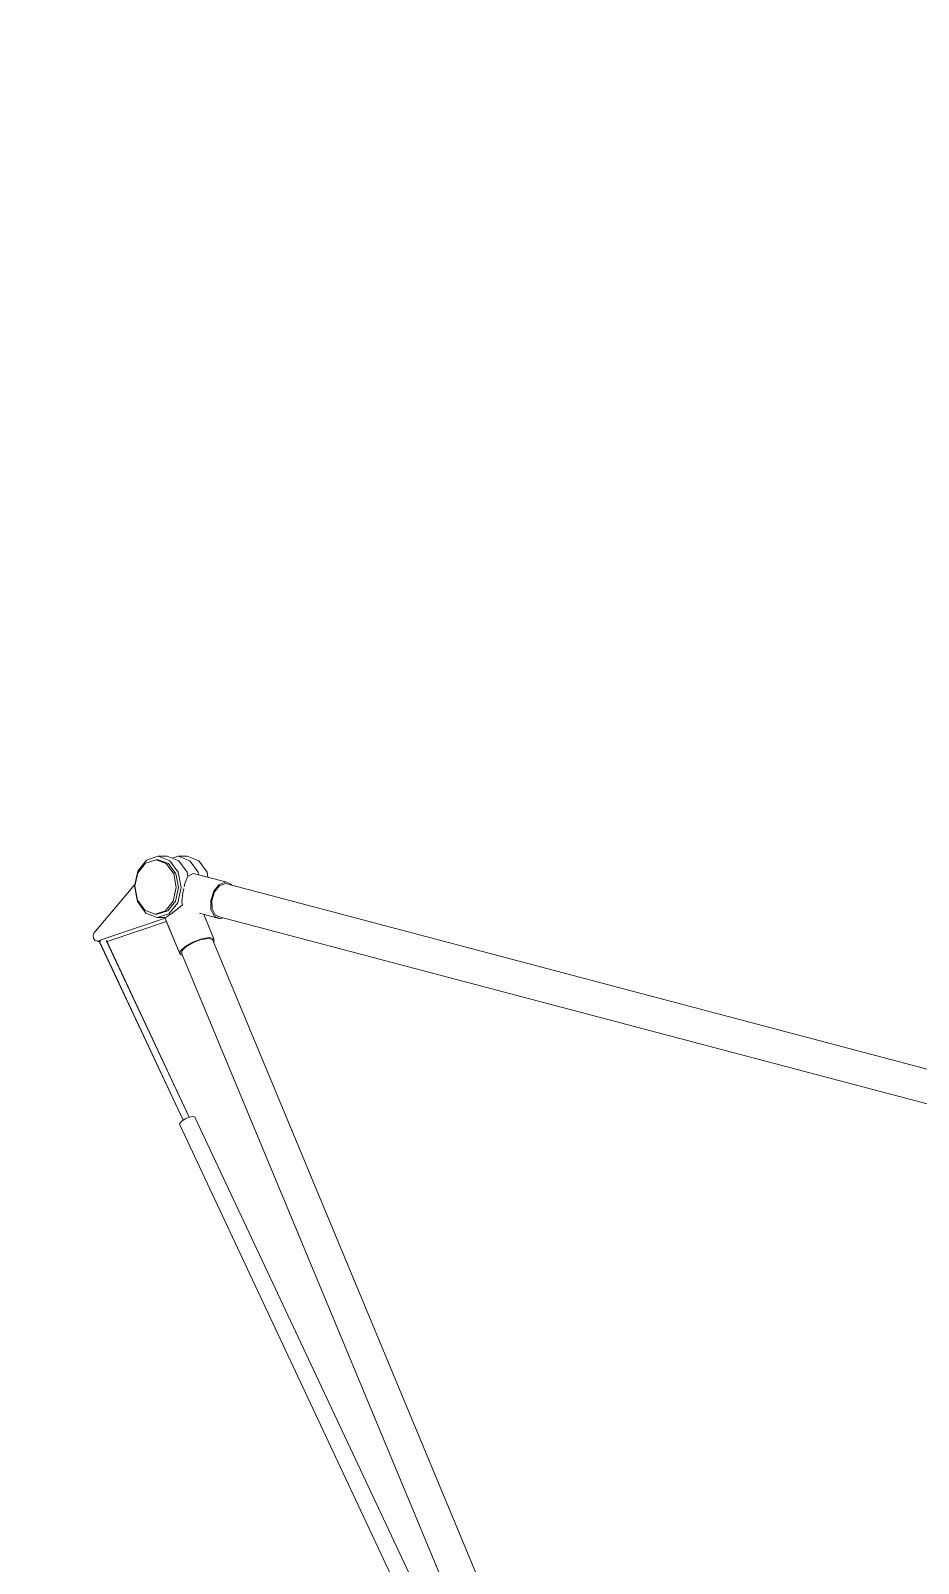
# Model space of a CAD drawing. Header units: millimetres. Extents: x 14397 to 67587, y -11631 to -8348.
# Drawn here: x 54576.1 to 54836.6, y -10581 to -10130.8 of the extents above; entities that cross this region are included whole.
import ezdxf

# ---------------------------------------------------------------- set-up
doc = ezdxf.new("R2010")
doc.units = ezdxf.units.MM
doc.header["$MEASUREMENT"] = 0
doc.linetypes.add('Wipeout_Contour', pattern=[1000, 0, -1000])
doc.layers.add('NewA-Ee_25_10-M_WallsInternal', color=7, linetype='Continuous')
doc.layers.add('NewA-Ee_40_20-M_GeneralFFAndEInternalMovable', color=7, linetype='Continuous')

# ---------------------------------------------------------------- blocks, each defined once
blk = doc.blocks.new('Section Elem_94_10', base_point=(69496.18, -115430.84))
at = {"color": 254, "linetype": 'Wipeout_Contour', "lineweight": 0, "ltscale": 7893286.550727231}
blk.add_wipeout([(58399.81, -8735.84), (54396.46, -8735.84), (54396.46, -11630.84), (54615.38, -11630.84), (54615.38, -11620.84), (54620.38, -11620.84), (54620.38, -10905.84), (54585.38, -10905.84), (54585.38, -10880.84), (54720.27, -10880.84), (54720.61, -10878.25), (54721.61, -10875.84), (54723.19, -10873.77), (54725.26, -10872.18), (54727.66, -10871.18), (54730.24, -10870.84), (54793.65, -10870.84), (54793.65, -10840.84), (54794.63, -10840.84), (54794.63, -10829.43), (54792.39, -10828.64), (54789.89, -10825.34), (54788.97, -10820.84), (54789.89, -10816.34), (54791.41, -10814.33), (54791.33, -10814.13), (54771.18, -10771.2), (54771.17, -10771.21), (54770.14, -10771.39), (54769.54, -10771.21), (54619.83, -10452.2), (54619.83, -10451.71), (54620.42, -10451.06), (54620.82, -10450.8), (54596.21, -10398.34), (54596.21, -10398.28), (54595.6, -10398.28), (54594.99, -10398.06), (54594.55, -10397.47), (54594.41, -10396.66), (54594.6, -10395.87), (54606.66, -10381.57), (54607.54, -10377.64), (54610.09, -10374.42), (54613.53, -10373.32), (54616.13, -10373.32), (54617.61, -10373.89), (54619.39, -10373.32), (54621.99, -10373.32), (54625.38, -10374.62), (54627.83, -10377.99), (54628.1, -10379.48), (54633.32, -10380.86), (54635, -10381.59), (54635.14, -10381.85), (54975.05, -10471.81), (54975.84, -10471.51), (54982.16, -10473.18), (54982.26, -10473.05), (54985.68, -10471.84), (54994.14, -10471.84), (54997.56, -10473.05), (55000.06, -10476.34), (55000.97, -10480.84), (55000.92, -10481.09), (55013.35, -10494.82), (55013.45, -10495.3), (55015.34, -10497.39), (55015.34, -10483.34), (55015.64, -10479.87), (55016.54, -10476.5), (55018.02, -10473.34), (55020.02, -10470.48), (55022.48, -10468.02), (55025.34, -10466.02), (55028.5, -10464.54), (55031.86, -10463.64), (55035.34, -10463.34), (55036.3, -10463.42), (55038.81, -10463.64), (55042.18, -10464.54), (55045.34, -10466.02), (55048.19, -10468.02), (55050.66, -10470.48), (55052.66, -10473.34), (55054.13, -10476.5), (55055.03, -10479.87), (55055.34, -10483.34), (55055.34, -10503.34), (55069.5, -10524.74), (55079.61, -10548.32), (55085.33, -10573.34), (54985.34, -10573.34), (54991.06, -10548.32), (55001.17, -10524.74), (55008.64, -10513.45), (55004.29, -10508.65), (55004.19, -10508.16), (55001.9, -10505.64), (55001.38, -10505.43), (54987.27, -10489.84), (54985.68, -10489.84), (54982.26, -10488.64), (54979.76, -10485.34), (54979.42, -10483.68), (54974.19, -10482.29), (54972.52, -10481.57), (54972.38, -10481.3), (54632.46, -10391.35), (54631.67, -10391.65), (54626.87, -10390.38), (54629.86, -10397.57), (54629.83, -10398.53), (54629.76, -10398.61), (54797.09, -10800.85), (54797.7, -10801.01), (54802.2, -10811.84), (54804.26, -10811.84), (54807.68, -10813.05), (54810.18, -10816.34), (54811.1, -10820.84), (54810.18, -10825.34), (54807.68, -10828.64), (54805.44, -10829.43), (54805.44, -10840.84), (54806.42, -10840.84), (54806.42, -10870.84), (54869.83, -10870.84), (54872.41, -10871.18), (54874.81, -10872.18), (54876.88, -10873.77), (54878.46, -10875.84), (54879.46, -10878.25), (54879.8, -10880.84), (55644.24, -10880.84), (55644.24, -10730.84), (57044.24, -10730.84), (57044.24, -9530.84), (58103.63, -9530.84), (58103.63, -11630.84), (58399.81, -11630.84)], dxfattribs=at).dxf.layer = 'NewA-Ee_25_10-M_WallsInternal'
at = {"color": 254, "linetype": 'Wipeout_Contour', "lineweight": 0, "ltscale": 556229.133629}
blk.add_wipeout([(54598.38, -10398.28), (54622.61, -10449.93), (54622.63, -10449.92), (54623.66, -10449.74), (54624.26, -10449.92), (54766.05, -10752.06), (54620.55, -10402.31), (54619.94, -10402.14), (54615.91, -10392.46), (54598.85, -10398.28)], dxfattribs=at).dxf.layer = 'NewA-Ee_25_10-M_WallsInternal'
blk = doc.blocks.new('Section Elem_105_10', base_point=(69496.18, -115430.84))
at = {"color": 254, "linetype": 'Wipeout_Contour', "lineweight": 0, "ltscale": 222862.336184}
blk.add_wipeout([(54620.42, -10451.06), (54770.13, -10770.07), (54771.15, -10769.42), (54621.44, -10450.4)], dxfattribs=at).dxf.layer = 'NewA-Ee_40_20-M_GeneralFFAndEInternalMovable'
at = {"color": 254, "linetype": 'Wipeout_Contour', "lineweight": 0, "ltscale": 222859.665237}
blk.add_wipeout([(54619.83, -10451.71), (54769.54, -10770.73), (54770.13, -10770.07), (54620.42, -10451.06)], dxfattribs=at).dxf.layer = 'NewA-Ee_40_20-M_GeneralFFAndEInternalMovable'
at = {"color": 254, "linetype": 'Wipeout_Contour', "lineweight": 0, "ltscale": 222858.948653}
blk.add_wipeout([(54619.83, -10451.71), (54619.83, -10452.2), (54769.54, -10771.21), (54769.54, -10770.73)], dxfattribs=at).dxf.layer = 'NewA-Ee_40_20-M_GeneralFFAndEInternalMovable'
at = {"color": 254, "linetype": 'Wipeout_Contour', "lineweight": 0, "ltscale": 223145.883061}
blk.add_wipeout([(54630.22, -10390.5), (54631.75, -10391.16), (54972.38, -10481.3), (54972.23, -10481.01)], dxfattribs=at).dxf.layer = 'NewA-Ee_40_20-M_GeneralFFAndEInternalMovable'
at = {"color": 254, "linetype": 'Wipeout_Contour', "lineweight": 0, "ltscale": 278743.828487}
blk.add_wipeout([(54623.75, -10398.65), (54621.65, -10399.86), (54789.42, -10803.15), (54791.47, -10801.98), (54791.53, -10801.96)], dxfattribs=at).dxf.layer = 'NewA-Ee_40_20-M_GeneralFFAndEInternalMovable'
at = {"color": 254, "linetype": 'Wipeout_Contour', "lineweight": 0, "ltscale": 222906.183197}
blk.add_wipeout([(54626.16, -10397.78), (54623.75, -10398.65), (54791.53, -10801.96), (54793.94, -10801.08)], dxfattribs=at).dxf.layer = 'NewA-Ee_40_20-M_GeneralFFAndEInternalMovable'
at = {"color": 254, "linetype": 'Wipeout_Contour', "lineweight": 0, "ltscale": 278762.645499}
blk.add_wipeout([(54628.23, -10397.45), (54626.16, -10397.78), (54793.94, -10801.08), (54794.12, -10801.01), (54795.99, -10800.72)], dxfattribs=at).dxf.layer = 'NewA-Ee_40_20-M_GeneralFFAndEInternalMovable'
at = {"color": 254, "linetype": 'Wipeout_Contour', "lineweight": 0, "ltscale": 278771.052884}
blk.add_wipeout([(54628.23, -10397.45), (54795.99, -10800.72), (54796.4, -10800.66), (54797.09, -10800.85), (54629.41, -10397.78)], dxfattribs=at).dxf.layer = 'NewA-Ee_40_20-M_GeneralFFAndEInternalMovable'
at = {"color": 254, "linetype": 'Wipeout_Contour', "lineweight": 0, "ltscale": 278736.141192}
blk.add_wipeout([(54620.42, -10401.06), (54788.16, -10804.28), (54789.16, -10803.3), (54789.42, -10803.15), (54621.65, -10399.86)], dxfattribs=at).dxf.layer = 'NewA-Ee_40_20-M_GeneralFFAndEInternalMovable'
at = {"color": 254, "linetype": 'Wipeout_Contour', "lineweight": 0, "ltscale": 222890.348737}
blk.add_wipeout([(54620.39, -10401.94), (54787.88, -10804.55), (54788.16, -10804.28), (54620.42, -10401.06)], dxfattribs=at).dxf.layer = 'NewA-Ee_40_20-M_GeneralFFAndEInternalMovable'
at = {"color": 254, "linetype": 'Wipeout_Contour', "lineweight": 0, "ltscale": 334094.415118}
blk.add_wipeout([(54624.26, -10449.92), (54623.66, -10449.74), (54626.29, -10455.34), (54626.3, -10455.37), (54770.06, -10761.71), (54766.05, -10752.06)], dxfattribs=at).dxf.layer = 'NewA-Ee_40_20-M_GeneralFFAndEInternalMovable'
at = {"color": 254, "linetype": 'Wipeout_Contour', "lineweight": 0, "ltscale": 222866.245822}
blk.add_wipeout([(54622.63, -10449.92), (54621.44, -10450.4), (54771.15, -10769.42), (54772.34, -10768.94)], dxfattribs=at).dxf.layer = 'NewA-Ee_40_20-M_GeneralFFAndEInternalMovable'
at = {"color": 254, "linetype": 'Wipeout_Contour', "lineweight": 0, "ltscale": 278686.958628}
blk.add_wipeout([(54623.66, -10449.74), (54622.63, -10449.92), (54772.34, -10768.94), (54773.02, -10768.82), (54770.06, -10761.71)], dxfattribs=at).dxf.layer = 'NewA-Ee_40_20-M_GeneralFFAndEInternalMovable'
at = {"color": 254, "linetype": 'Wipeout_Contour', "lineweight": 0, "ltscale": 279102.876623}
blk.add_wipeout([(54629.31, -10388.71), (54630.22, -10390.5), (54972.23, -10481.01), (54971.51, -10479.6), (54971.5, -10479.26)], dxfattribs=at).dxf.layer = 'NewA-Ee_40_20-M_GeneralFFAndEInternalMovable'
at = {"color": 254, "linetype": 'Wipeout_Contour', "lineweight": 0, "ltscale": 279099.013439}
blk.add_wipeout([(54971.47, -10476.82), (54629.24, -10386.26), (54629.31, -10388.71), (54971.5, -10479.26), (54971.44, -10476.9)], dxfattribs=at).dxf.layer = 'NewA-Ee_40_20-M_GeneralFFAndEInternalMovable'
at = {"color": 254, "linetype": 'Wipeout_Contour', "lineweight": 0, "ltscale": 945368.238205}
blk.add_wipeout([(54629.81, -10383.56), (54628.92, -10386.26), (54628.99, -10388.95), (54630, -10390.93), (54631.67, -10391.65), (54632.46, -10391.35), (54631.75, -10391.16), (54630.22, -10390.5), (54629.31, -10388.71), (54629.24, -10386.26), (54630.05, -10383.8), (54631.52, -10382.01), (54633.25, -10381.35), (54635.14, -10381.85), (54635, -10381.59), (54633.32, -10380.86), (54631.42, -10381.59)], dxfattribs=at).dxf.layer = 'NewA-Ee_40_20-M_GeneralFFAndEInternalMovable'
at = {"color": 254, "linetype": 'Wipeout_Contour', "lineweight": 0, "ltscale": 222427.352463}
blk.add_wipeout([(54630, -10390.93), (54622.72, -10389), (54625.58, -10390.03), (54631.67, -10391.65)], dxfattribs=at).dxf.layer = 'NewA-Ee_40_20-M_GeneralFFAndEInternalMovable'
at = {"color": 254, "linetype": 'Wipeout_Contour', "lineweight": 0, "ltscale": 333643.326375}
blk.add_wipeout([(54626.87, -10390.38), (54625.58, -10390.03), (54626.29, -10391.74), (54626.3, -10391.77), (54628.57, -10397.21), (54629.86, -10397.57)], dxfattribs=at).dxf.layer = 'NewA-Ee_40_20-M_GeneralFFAndEInternalMovable'
at = {"color": 254, "linetype": 'Wipeout_Contour', "lineweight": 0, "ltscale": 279108.004732}
blk.add_wipeout([(54631.52, -10382.01), (54973.67, -10472.56), (54973.94, -10472.23), (54975.05, -10471.81), (54633.25, -10381.35)], dxfattribs=at).dxf.layer = 'NewA-Ee_40_20-M_GeneralFFAndEInternalMovable'
at = {"color": 254, "linetype": 'Wipeout_Contour', "lineweight": 0, "ltscale": 223138.160924}
blk.add_wipeout([(54629.24, -10386.26), (54971.47, -10476.82), (54972.28, -10474.37), (54630.05, -10383.8)], dxfattribs=at).dxf.layer = 'NewA-Ee_40_20-M_GeneralFFAndEInternalMovable'
at = {"color": 254, "linetype": 'Wipeout_Contour', "lineweight": 0, "ltscale": 279101.870679}
blk.add_wipeout([(54631.52, -10382.01), (54630.05, -10383.8), (54972.28, -10474.37), (54972.33, -10474.2), (54973.67, -10472.56)], dxfattribs=at).dxf.layer = 'NewA-Ee_40_20-M_GeneralFFAndEInternalMovable'
at = {"color": 254, "linetype": 'Wipeout_Contour', "lineweight": 0, "ltscale": 389212.007825}
blk.add_wipeout([(54620.73, -10384.09), (54628.92, -10386.26), (54629.81, -10383.56), (54621.3, -10381.31), (54621.13, -10382.15), (54621.14, -10382.52), (54620.96, -10382.94)], dxfattribs=at).dxf.layer = 'NewA-Ee_40_20-M_GeneralFFAndEInternalMovable'
at = {"color": 254, "linetype": 'Wipeout_Contour', "lineweight": 0, "ltscale": 945298.236535}
blk.add_wipeout([(54619.97, -10401.18), (54619.94, -10402.14), (54620.55, -10402.31), (54620.39, -10401.94), (54620.42, -10401.06), (54621.65, -10399.86), (54623.75, -10398.65), (54626.16, -10397.78), (54628.23, -10397.45), (54629.41, -10397.78), (54629.76, -10398.61), (54629.83, -10398.53), (54629.86, -10397.57), (54628.57, -10397.21), (54626.29, -10397.57), (54623.64, -10398.53), (54621.32, -10399.86)], dxfattribs=at).dxf.layer = 'NewA-Ee_40_20-M_GeneralFFAndEInternalMovable'
at = {"color": 254, "linetype": 'Wipeout_Contour', "lineweight": 0, "ltscale": 222415.676072}
blk.add_wipeout([(54622.22, -10379.15), (54621.3, -10381.31), (54629.81, -10383.56), (54631.42, -10381.59)], dxfattribs=at).dxf.layer = 'NewA-Ee_40_20-M_GeneralFFAndEInternalMovable'
at = {"color": 254, "linetype": 'Wipeout_Contour', "lineweight": 0, "ltscale": 278011.925835}
blk.add_wipeout([(54619.47, -10388.51), (54623.64, -10398.53), (54626.29, -10397.57), (54622.72, -10389), (54620.63, -10387.61)], dxfattribs=at).dxf.layer = 'NewA-Ee_40_20-M_GeneralFFAndEInternalMovable'
at = {"color": 254, "linetype": 'Wipeout_Contour', "lineweight": 0, "ltscale": 222420.419571}
blk.add_wipeout([(54623.73, -10378.33), (54622.22, -10379.15), (54631.42, -10381.59), (54633.32, -10380.86)], dxfattribs=at).dxf.layer = 'NewA-Ee_40_20-M_GeneralFFAndEInternalMovable'
at = {"color": 254, "linetype": 'Wipeout_Contour', "lineweight": 0, "ltscale": 222402.650119}
blk.add_wipeout([(54617.31, -10390.21), (54621.32, -10399.86), (54623.64, -10398.53), (54619.47, -10388.51)], dxfattribs=at).dxf.layer = 'NewA-Ee_40_20-M_GeneralFFAndEInternalMovable'
at = {"layer": 'NewA-Ee_40_20-M_GeneralFFAndEInternalMovable', "color": 6, "linetype": 'Continuous', "lineweight": 13}
for p, q in [((54633.32, -10380.86), (54631.42, -10381.59)), ((54633.25, -10381.35), (54631.52, -10382.01)), ((54633.25, -10381.35), (54975.05, -10471.81)), ((54633.27, -10381.36), (54633.25, -10381.35)), ((54635, -10381.59), (54633.32, -10380.86)), ((54635.14, -10381.85), (54635, -10381.59))]:
    blk.add_line(p, q, dxfattribs=at)
at = {"color": 254, "linetype": 'Wipeout_Contour', "lineweight": 0, "ltscale": 222415.183463}
blk.add_wipeout([(54625.23, -10377.99), (54625.37, -10378.76), (54628.1, -10379.48), (54627.83, -10377.99)], dxfattribs=at).dxf.layer = 'NewA-Ee_40_20-M_GeneralFFAndEInternalMovable'
at = {"color": 254, "linetype": 'Wipeout_Contour', "lineweight": 0, "ltscale": 222422.96203}
blk.add_wipeout([(54625.58, -10390.03), (54622.72, -10389), (54626.29, -10397.57), (54628.57, -10397.21)], dxfattribs=at).dxf.layer = 'NewA-Ee_40_20-M_GeneralFFAndEInternalMovable'
at = {"layer": 'NewA-Ee_40_20-M_GeneralFFAndEInternalMovable', "color": 6, "linetype": 'Continuous', "lineweight": 13}
for p, q in [((54626.16, -10397.78), (54628.23, -10397.45)), ((54628.57, -10397.21), (54626.29, -10397.57)), ((54628.23, -10397.45), (54629.41, -10397.78)), ((54629.86, -10397.57), (54628.57, -10397.21)), ((54797.09, -10800.85), (54629.41, -10397.78)), ((54629.83, -10398.53), (54629.86, -10397.57)), ((54629.76, -10398.61), (54629.83, -10398.53))]:
    blk.add_line(p, q, dxfattribs=at)
at = {"color": 254, "linetype": 'Wipeout_Contour', "lineweight": 0, "ltscale": 444817.999358}
blk.add_wipeout([(54620.48, -10386.7), (54620.51, -10386.89), (54620.55, -10386.99), (54620.55, -10387.13), (54620.63, -10387.61), (54622.72, -10389), (54630, -10390.93), (54628.99, -10388.95)], dxfattribs=at).dxf.layer = 'NewA-Ee_40_20-M_GeneralFFAndEInternalMovable'
at = {"color": 254, "linetype": 'Wipeout_Contour', "lineweight": 0, "ltscale": 222384.083864}
blk.add_wipeout([(54598.04, -10398), (54597.61, -10398.04), (54622.07, -10450.15), (54622.44, -10450)], dxfattribs=at).dxf.layer = 'NewA-Ee_40_20-M_GeneralFFAndEInternalMovable'
at = {"layer": 'NewA-Ee_40_20-M_GeneralFFAndEInternalMovable', "color": 6, "linetype": 'Continuous', "lineweight": 13}
for p, q in [((54631.67, -10391.65), (54632.46, -10391.35)), ((54631.75, -10391.16), (54972.38, -10481.3))]:
    blk.add_line(p, q, dxfattribs=at)
at = {"color": 254, "linetype": 'Wipeout_Contour', "lineweight": 0, "ltscale": 222413.849308}
blk.add_wipeout([(54620.73, -10384.09), (54620.48, -10386.7), (54628.99, -10388.95), (54628.92, -10386.26)], dxfattribs=at).dxf.layer = 'NewA-Ee_40_20-M_GeneralFFAndEInternalMovable'
at = {"color": 254, "linetype": 'Wipeout_Contour', "lineweight": 0, "ltscale": 222385.218524}
blk.add_wipeout([(54598.04, -10398), (54622.44, -10450), (54622.61, -10449.93), (54598.26, -10398.04)], dxfattribs=at).dxf.layer = 'NewA-Ee_40_20-M_GeneralFFAndEInternalMovable'
at = {"layer": 'NewA-Ee_40_20-M_GeneralFFAndEInternalMovable', "color": 6, "linetype": 'Continuous', "lineweight": 13}
for p, q in [((54629.81, -10383.56), (54628.92, -10386.26)), ((54630.05, -10383.8), (54629.24, -10386.26)), ((54631.42, -10381.59), (54629.81, -10383.56)), ((54631.52, -10382.01), (54630.05, -10383.8)), ((54628.92, -10386.26), (54628.99, -10388.95)), ((54629.24, -10386.26), (54629.31, -10388.71)), ((54629.31, -10388.71), (54630.22, -10390.5)), ((54625.58, -10390.03), (54631.67, -10391.65)), ((54626.87, -10390.38), (54629.86, -10397.57)), ((54628.99, -10388.95), (54630, -10390.93)), ((54630, -10390.93), (54631.67, -10391.65)), ((54630.22, -10390.5), (54631.75, -10391.16))]:
    blk.add_line(p, q, dxfattribs=at)
at = {"color": 254, "linetype": 'Wipeout_Contour', "lineweight": 0, "ltscale": 222388.424286}
blk.add_wipeout([(54618.57, -10386.47), (54619.45, -10382.49), (54618.8, -10382.49), (54617.92, -10386.47)], dxfattribs=at).dxf.layer = 'NewA-Ee_40_20-M_GeneralFFAndEInternalMovable'
at = {"color": 254, "linetype": 'Wipeout_Contour', "lineweight": 0, "ltscale": 222382.408843}
blk.add_wipeout([(54597.61, -10398.04), (54597.09, -10398.13), (54621.59, -10450.34), (54622.07, -10450.15)], dxfattribs=at).dxf.layer = 'NewA-Ee_40_20-M_GeneralFFAndEInternalMovable'
at = {"layer": 'NewA-Ee_40_20-M_GeneralFFAndEInternalMovable', "color": 6, "linetype": 'Continuous', "lineweight": 13}
for p, q in [((54766.05, -10752.06), (54624.26, -10449.92)), ((54624.26, -10449.92), (54624.26, -10449.93))]:
    blk.add_line(p, q, dxfattribs=at)
at = {"color": 254, "linetype": 'Wipeout_Contour', "lineweight": 0, "ltscale": 444790.465961}
blk.add_wipeout([(54619.22, -10386.99), (54620.55, -10386.99), (54620.51, -10386.89), (54620.48, -10386.7), (54620.73, -10384.09), (54620.96, -10382.94), (54621.14, -10382.52), (54620.21, -10382.52)], dxfattribs=at).dxf.layer = 'NewA-Ee_40_20-M_GeneralFFAndEInternalMovable'
at = {"color": 254, "linetype": 'Wipeout_Contour', "lineweight": 0, "ltscale": 277992.450153}
blk.add_wipeout([(54597.09, -10398.13), (54596.62, -10398.26), (54621.17, -10450.58), (54621.44, -10450.4), (54621.59, -10450.34)], dxfattribs=at).dxf.layer = 'NewA-Ee_40_20-M_GeneralFFAndEInternalMovable'
at = {"layer": 'NewA-Ee_40_20-M_GeneralFFAndEInternalMovable', "color": 6, "linetype": 'Continuous', "lineweight": 13}
for p, q in [((54626.29, -10397.57), (54623.64, -10398.53)), ((54623.75, -10398.65), (54626.16, -10397.78)), ((54623.66, -10449.74), (54624.26, -10449.92))]:
    blk.add_line(p, q, dxfattribs=at)
at = {"color": 254, "linetype": 'Wipeout_Contour', "lineweight": 0, "ltscale": 389190.240408}
blk.add_wipeout([(54621.97, -10377.99), (54619.37, -10377.99), (54620.21, -10382.52), (54621.14, -10382.52), (54621.13, -10382.15), (54621.3, -10381.31), (54622.2, -10379.19)], dxfattribs=at).dxf.layer = 'NewA-Ee_40_20-M_GeneralFFAndEInternalMovable'
at = {"color": 254, "linetype": 'Wipeout_Contour', "lineweight": 0, "ltscale": 389187.082686}
blk.add_wipeout([(54619.22, -10386.99), (54616.66, -10390.21), (54617.31, -10390.21), (54619.47, -10388.51), (54620.63, -10387.61), (54620.55, -10387.13), (54620.55, -10386.99)], dxfattribs=at).dxf.layer = 'NewA-Ee_40_20-M_GeneralFFAndEInternalMovable'
at = {"color": 254, "linetype": 'Wipeout_Contour', "lineweight": 0, "ltscale": 277957.643558}
blk.add_wipeout([(54596.58, -10398.28), (54596.27, -10398.28), (54620.89, -10450.75), (54621.17, -10450.58), (54596.62, -10398.26)], dxfattribs=at).dxf.layer = 'NewA-Ee_40_20-M_GeneralFFAndEInternalMovable'
at = {"color": 254, "linetype": 'Wipeout_Contour', "lineweight": 0, "ltscale": 222385.705634}
blk.add_wipeout([(54618.8, -10382.49), (54619.45, -10382.49), (54618.71, -10378.47), (54618.06, -10378.47)], dxfattribs=at).dxf.layer = 'NewA-Ee_40_20-M_GeneralFFAndEInternalMovable'
at = {"color": 254, "linetype": 'Wipeout_Contour', "lineweight": 0, "ltscale": 277956.604955}
blk.add_wipeout([(54596.21, -10398.28), (54596.21, -10398.34), (54620.82, -10450.8), (54620.89, -10450.75), (54596.27, -10398.28)], dxfattribs=at).dxf.layer = 'NewA-Ee_40_20-M_GeneralFFAndEInternalMovable'
at = {"layer": 'NewA-Ee_40_20-M_GeneralFFAndEInternalMovable', "color": 6, "linetype": 'Continuous', "lineweight": 13}
for p, q in [((54619.83, -10451.71), (54620.42, -10451.06)), ((54619.83, -10452.2), (54619.83, -10451.71)), ((54620.42, -10451.06), (54621.44, -10450.4)), ((54621.44, -10450.4), (54622.63, -10449.92)), ((54622.63, -10449.92), (54623.66, -10449.74)), ((54769.54, -10771.21), (54619.83, -10452.2))]:
    blk.add_line(p, q, dxfattribs=at)
at = {"color": 254, "linetype": 'Wipeout_Contour', "lineweight": 0, "ltscale": 222385.327049}
blk.add_wipeout([(54616.93, -10374.62), (54619.37, -10377.99), (54621.97, -10377.99), (54619.53, -10374.62)], dxfattribs=at).dxf.layer = 'NewA-Ee_40_20-M_GeneralFFAndEInternalMovable'
at = {"color": 254, "linetype": 'Wipeout_Contour', "lineweight": 0, "ltscale": 222396.374908}
blk.add_wipeout([(54617.31, -10390.21), (54615.8, -10391.15), (54619.97, -10401.18), (54621.32, -10399.86)], dxfattribs=at).dxf.layer = 'NewA-Ee_40_20-M_GeneralFFAndEInternalMovable'
at = {"color": 254, "linetype": 'Wipeout_Contour', "lineweight": 0, "ltscale": 222408.333804}
blk.add_wipeout([(54625.38, -10374.62), (54622.78, -10374.62), (54625.23, -10377.99), (54627.83, -10377.99)], dxfattribs=at).dxf.layer = 'NewA-Ee_40_20-M_GeneralFFAndEInternalMovable'
at = {"color": 254, "linetype": 'Wipeout_Contour', "lineweight": 0, "ltscale": 222375.744401}
blk.add_wipeout([(54615.65, -10389.33), (54612.59, -10390.31), (54613.24, -10390.31), (54616.3, -10389.33)], dxfattribs=at).dxf.layer = 'NewA-Ee_40_20-M_GeneralFFAndEInternalMovable'
at = {"layer": 'NewA-Ee_40_20-M_GeneralFFAndEInternalMovable', "color": 6, "linetype": 'Continuous', "lineweight": 13}
blk.add_line((54627.83, -10377.99), (54628.1, -10379.48), dxfattribs=at)
at = {"color": 254, "linetype": 'Wipeout_Contour', "lineweight": 0, "ltscale": 222395.111785}
blk.add_wipeout([(54621.99, -10373.32), (54619.39, -10373.32), (54622.78, -10374.62), (54625.38, -10374.62)], dxfattribs=at).dxf.layer = 'NewA-Ee_40_20-M_GeneralFFAndEInternalMovable'
at = {"color": 254, "linetype": 'Wipeout_Contour', "lineweight": 0, "ltscale": 333585.027152}
blk.add_wipeout([(54615.43, -10391.31), (54619.94, -10402.14), (54619.97, -10401.18), (54615.8, -10391.15), (54615.51, -10391.27), (54615.49, -10391.31)], dxfattribs=at).dxf.layer = 'NewA-Ee_40_20-M_GeneralFFAndEInternalMovable'
at = {"layer": 'NewA-Ee_40_20-M_GeneralFFAndEInternalMovable', "color": 6, "linetype": 'Continuous', "lineweight": 13}
for p, q in [((54619.97, -10401.18), (54619.94, -10402.14)), ((54619.94, -10402.14), (54620.55, -10402.31)), ((54621.32, -10399.86), (54619.97, -10401.18)), ((54620.39, -10401.94), (54620.42, -10401.06)), ((54787.88, -10804.55), (54620.39, -10401.94)), ((54620.42, -10401.06), (54621.65, -10399.86)), ((54623.64, -10398.53), (54621.32, -10399.86)), ((54621.65, -10399.86), (54623.75, -10398.65))]:
    blk.add_line(p, q, dxfattribs=at)
at = {"color": 254, "linetype": 'Wipeout_Contour', "lineweight": 0, "ltscale": 555988.801453}
blk.add_wipeout([(54619.39, -10373.32), (54617.61, -10373.89), (54619.53, -10374.62), (54621.97, -10377.99), (54622.2, -10379.19), (54622.22, -10379.15), (54623.73, -10378.33), (54625.37, -10378.76), (54625.23, -10377.99), (54622.78, -10374.62)], dxfattribs=at).dxf.layer = 'NewA-Ee_40_20-M_GeneralFFAndEInternalMovable'
at = {"color": 254, "linetype": 'Wipeout_Contour', "lineweight": 0, "ltscale": 333571.626999}
blk.add_wipeout([(54616.66, -10390.21), (54613.22, -10391.31), (54615.49, -10391.31), (54615.51, -10391.27), (54615.8, -10391.15), (54617.31, -10390.21)], dxfattribs=at).dxf.layer = 'NewA-Ee_40_20-M_GeneralFFAndEInternalMovable'
at = {"layer": 'NewA-Ee_40_20-M_GeneralFFAndEInternalMovable', "color": 6, "linetype": 'Continuous', "lineweight": 13}
for p, q in [((54621.99, -10373.32), (54625.38, -10374.62)), ((54622.78, -10374.62), (54625.23, -10377.99)), ((54625.38, -10374.62), (54627.83, -10377.99)), ((54622.22, -10379.15), (54621.3, -10381.31)), ((54621.97, -10377.99), (54622.2, -10379.19)), ((54623.73, -10378.33), (54622.22, -10379.15)), ((54623.73, -10378.33), (54633.32, -10380.86)), ((54623.76, -10378.34), (54623.73, -10378.33)), ((54625.23, -10377.99), (54625.37, -10378.76)), ((54621.3, -10381.31), (54621.1, -10382.28))]:
    blk.add_line(p, q, dxfattribs=at)
at = {"color": 254, "linetype": 'Wipeout_Contour', "lineweight": 0, "ltscale": 611403.706133}
blk.add_wipeout([(54595.6, -10398.28), (54596.58, -10398.28), (54596.62, -10398.26), (54597.09, -10398.13), (54597.61, -10398.04), (54598.04, -10398), (54598.26, -10398.04), (54598.38, -10398.28), (54598.85, -10398.28), (54615.91, -10392.46), (54615.51, -10391.49)], dxfattribs=at).dxf.layer = 'NewA-Ee_40_20-M_GeneralFFAndEInternalMovable'
at = {"color": 254, "linetype": 'Wipeout_Contour', "lineweight": 0, "ltscale": 667009.875322}
blk.add_wipeout([(54594.6, -10395.87), (54594.41, -10396.66), (54594.55, -10397.47), (54594.99, -10398.06), (54595.6, -10398.28), (54615.51, -10391.49), (54615.43, -10391.31), (54613.22, -10391.31), (54609.83, -10390.01), (54607.38, -10386.64), (54606.54, -10382.11), (54606.66, -10381.57)], dxfattribs=at).dxf.layer = 'NewA-Ee_40_20-M_GeneralFFAndEInternalMovable'
at = {"layer": 'NewA-Ee_40_20-M_GeneralFFAndEInternalMovable', "color": 6, "linetype": 'Continuous', "lineweight": 13}
for p, q in [((54594.41, -10396.66), (54594.6, -10395.87)), ((54594.55, -10397.47), (54594.41, -10396.66)), ((54594.99, -10398.06), (54594.55, -10397.47)), ((54595.6, -10398.28), (54594.99, -10398.06)), ((54595.6, -10398.28), (54596.63, -10398.28)), ((54596.21, -10398.34), (54596.21, -10398.28)), ((54620.82, -10450.8), (54596.21, -10398.34)), ((54622.61, -10449.93), (54598.26, -10398.03)), ((54598.38, -10398.28), (54598.85, -10398.28))]:
    blk.add_line(p, q, dxfattribs=at)
at = {"color": 254, "linetype": 'Wipeout_Contour', "lineweight": 0, "ltscale": 667090.172943}
blk.add_wipeout([(54606.65, -10382.13), (54607.4, -10386.16), (54609.57, -10389.15), (54612.59, -10390.31), (54615.65, -10389.33), (54617.92, -10386.47), (54618.8, -10382.49), (54618.06, -10378.47), (54615.88, -10375.48), (54612.86, -10374.32), (54609.81, -10375.3), (54607.53, -10378.16)], dxfattribs=at).dxf.layer = 'NewA-Ee_40_20-M_GeneralFFAndEInternalMovable'
at = {"layer": 'NewA-Ee_40_20-M_GeneralFFAndEInternalMovable', "color": 6, "linetype": 'Continuous', "lineweight": 13}
for p, q in [((54607.53, -10378.16), (54609.81, -10375.3)), ((54607.54, -10377.64), (54610.09, -10374.42)), ((54606.54, -10382.11), (54607.54, -10377.64)), ((54606.65, -10382.13), (54607.53, -10378.16)), ((54594.6, -10395.87), (54606.66, -10381.57)), ((54607.38, -10386.64), (54606.54, -10382.11)), ((54607.4, -10386.16), (54606.65, -10382.13)), ((54621, -10382.79), (54620.73, -10384.09)), ((54609.83, -10390.01), (54607.38, -10386.64)), ((54609.57, -10389.15), (54607.4, -10386.16)), ((54615.91, -10392.46), (54598.85, -10398.28)), ((54612.59, -10390.31), (54609.57, -10389.15)), ((54613.22, -10391.31), (54609.83, -10390.01)), ((54612.59, -10390.31), (54613.24, -10390.31)), ((54613.24, -10390.31), (54613.23, -10390.31))]:
    blk.add_line(p, q, dxfattribs=at)
at = {"color": 254, "linetype": 'Wipeout_Contour', "lineweight": 0, "ltscale": 222377.350737}
blk.add_wipeout([(54618.06, -10378.47), (54618.71, -10378.47), (54616.53, -10375.48), (54615.88, -10375.48)], dxfattribs=at).dxf.layer = 'NewA-Ee_40_20-M_GeneralFFAndEInternalMovable'
at = {"color": 254, "linetype": 'Wipeout_Contour', "lineweight": 0, "ltscale": 222384.778411}
blk.add_wipeout([(54616.3, -10389.33), (54618.57, -10386.47), (54617.92, -10386.47), (54615.65, -10389.33)], dxfattribs=at).dxf.layer = 'NewA-Ee_40_20-M_GeneralFFAndEInternalMovable'
at = {"layer": 'NewA-Ee_40_20-M_GeneralFFAndEInternalMovable', "color": 6, "linetype": 'Continuous', "lineweight": 13}
for p, q in [((54618.06, -10378.47), (54618.8, -10382.49)), ((54618.71, -10378.47), (54619.45, -10382.49)), ((54619.37, -10377.99), (54620.21, -10382.52)), ((54618.8, -10382.49), (54617.92, -10386.47)), ((54619.45, -10382.49), (54618.57, -10386.47)), ((54620.21, -10382.52), (54619.22, -10386.99)), ((54620.73, -10384.09), (54620.48, -10386.7)), ((54617.92, -10386.47), (54615.65, -10389.33)), ((54618.57, -10386.47), (54616.3, -10389.33)), ((54619.22, -10386.99), (54616.66, -10390.21)), ((54619.47, -10388.51), (54617.31, -10390.21)), ((54620.63, -10387.61), (54619.47, -10388.51)), ((54620.48, -10386.7), (54620.63, -10387.61)), ((54615.51, -10391.49), (54595.6, -10398.28)), ((54615.65, -10389.33), (54612.59, -10390.31)), ((54616.66, -10390.21), (54613.22, -10391.31)), ((54613.22, -10391.31), (54615.5, -10391.31)), ((54616.3, -10389.33), (54613.24, -10390.31)), ((54615.43, -10391.31), (54619.94, -10402.14)), ((54615.8, -10391.15), (54615.5, -10391.27)), ((54617.31, -10390.21), (54615.8, -10391.15))]:
    blk.add_line(p, q, dxfattribs=at)
at = {"color": 254, "linetype": 'Wipeout_Contour', "lineweight": 0, "ltscale": 222365.597601}
blk.add_wipeout([(54613.51, -10374.32), (54612.86, -10374.32), (54615.88, -10375.48), (54616.53, -10375.48)], dxfattribs=at).dxf.layer = 'NewA-Ee_40_20-M_GeneralFFAndEInternalMovable'
at = {"color": 254, "linetype": 'Wipeout_Contour', "lineweight": 0, "ltscale": 222372.104907}
blk.add_wipeout([(54613.53, -10373.32), (54616.93, -10374.62), (54619.53, -10374.62), (54616.13, -10373.32)], dxfattribs=at).dxf.layer = 'NewA-Ee_40_20-M_GeneralFFAndEInternalMovable'
at = {"layer": 'NewA-Ee_40_20-M_GeneralFFAndEInternalMovable', "color": 6, "linetype": 'Continuous', "lineweight": 13}
for p, q in [((54609.81, -10375.3), (54612.86, -10374.32)), ((54610.09, -10374.42), (54613.53, -10373.32)), ((54612.86, -10374.32), (54615.88, -10375.48)), ((54612.86, -10374.32), (54613.51, -10374.32)), ((54613.51, -10374.32), (54616.53, -10375.48)), ((54613.53, -10373.32), (54616.93, -10374.62)), ((54613.53, -10373.32), (54616.13, -10373.32)), ((54616.13, -10373.32), (54619.53, -10374.62)), ((54616.93, -10374.62), (54619.37, -10377.99)), ((54617.61, -10373.89), (54619.39, -10373.32)), ((54619.39, -10373.32), (54622.78, -10374.62)), ((54619.39, -10373.32), (54621.99, -10373.32)), ((54619.53, -10374.62), (54621.97, -10377.99)), ((54615.88, -10375.48), (54618.06, -10378.47)), ((54616.53, -10375.48), (54618.71, -10378.47))]:
    blk.add_line(p, q, dxfattribs=at)

msp = doc.modelspace()

# ---------------------------------------------------------------- block references
at = {"layer": 'NewA-Ee_25_10-M_WallsInternal', "lineweight": 0}
msp.add_blockref('Section Elem_94_10', (69496.18, -115430.84), dxfattribs=at)

# ---------------------------------------------------------------- next in the draw order: block references
at = {"layer": 'NewA-Ee_40_20-M_GeneralFFAndEInternalMovable', "lineweight": 0}
msp.add_blockref('Section Elem_105_10', (69496.18, -115430.84), dxfattribs=at)

doc.saveas('drawing.dxf')
